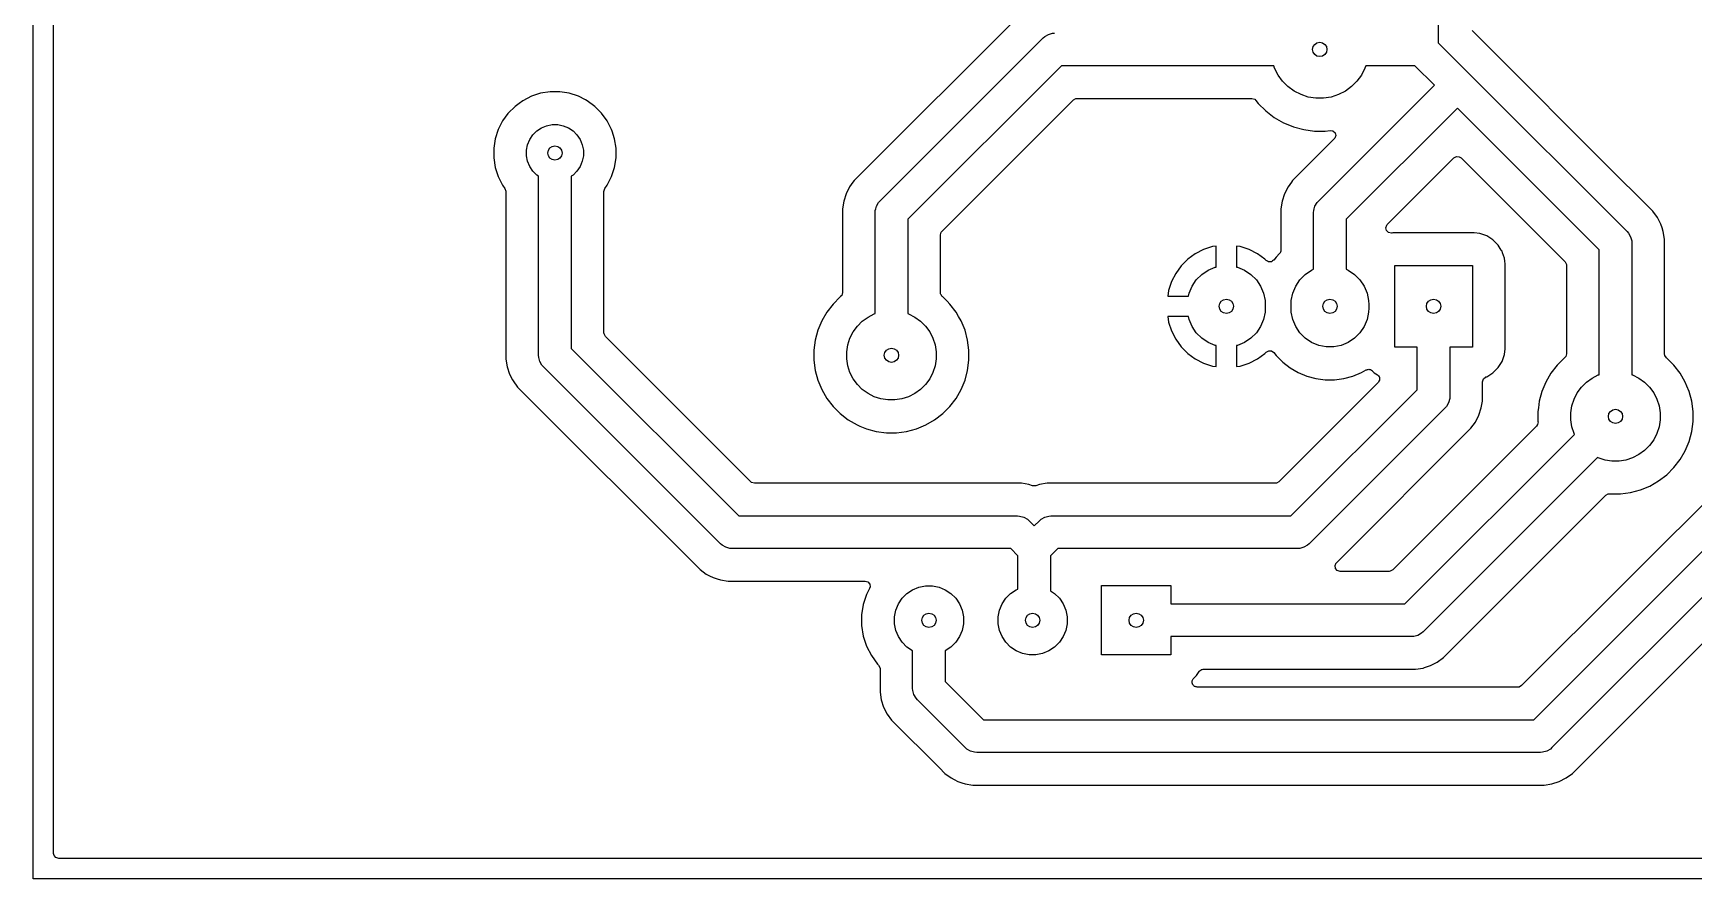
# Model space of a CAD drawing. Extents: x 117.2 to 183.2, y -121.2 to -64.2.
# Drawn here: x 117.25 to 157.96, y -121.25 to -100.51 of the extents above; entities that cross this region are included whole.
import ezdxf

# ---------------------------------------------------------------- set-up
doc = ezdxf.new("R2010")
doc.units = 0
doc.layers.add('BLACK', color=7, linetype='CONTINUOUS')

msp = doc.modelspace()

# ---------------------------------------------------------------- linework, layer by layer
at = {"layer": 'BLACK', "linetype": 'CONTINUOUS'}
for p, q in [((117.25, -121.25), (117.25, -64.25)), ((117.7505, -120.6255), (117.7505, -75.905513)), ((151.69, -98.325686), (151.69, -100.744314)), ((141.507923, -99.994312), (137.374308, -104.127927)), ((142.046495, -100.592659), (142.136926, -100.540448)), ((142.136926, -100.540448), (142.23779, -100.513422)), ((142.23779, -100.513422), (142.29, -100.51)), ((152.943947, -100.866184), (152.526819, -100.449055)), ((138.007157, -104.627157), (142.007157, -100.627157)), ((142.007157, -100.627157), (142.046495, -100.592659)), ((151.69, -100.744314), (152.447843, -101.502157)), ((152.943978, -100.866213), (152.943947, -100.866184)), ((155.879131, -103.801368), (152.943978, -100.866213)), ((142.455686, -101.31), (138.69, -105.075686)), ((147.662103, -101.31), (142.455686, -101.31)), ((147.681345, -101.36922), (147.662103, -101.31)), ((149.917897, -101.31), (149.898655, -101.36922)), ((151.124314, -101.31), (149.917897, -101.31)), ((151.599314, -101.785), (151.124314, -101.31)), ((147.766832, -101.536998), (147.681345, -101.36922)), ((147.877513, -101.689338), (147.766832, -101.536998)), ((148.010662, -101.822487), (147.877513, -101.689338)), ((149.702487, -101.689338), (149.569338, -101.822487)), ((149.813168, -101.536998), (149.702487, -101.689338)), ((149.898655, -101.36922), (149.813168, -101.536998)), ((152.447843, -101.502157), (156.322843, -105.377158)), ((129.253566, -102.166657), (129.163835, -102.231851)), ((129.464003, -102.059433), (129.253566, -102.166657)), ((129.688631, -101.986446), (129.464003, -102.059433)), ((129.921903, -101.9495), (129.688631, -101.986446)), ((129.921908, -101.9495), (129.921903, -101.9495)), ((130.158092, -101.9495), (129.921908, -101.9495)), ((130.158097, -101.9495), (130.158092, -101.9495)), ((130.391368, -101.986446), (130.158097, -101.9495)), ((130.615996, -102.059433), (130.391368, -101.986446)), ((130.787499, -102.146819), (130.615996, -102.059433)), ((130.826433, -102.166657), (130.787499, -102.146819)), ((131.01751, -102.305483), (130.826433, -102.166657)), ((139.526819, -105.370945), (142.750945, -102.146819)), ((142.750945, -102.146819), (142.812268, -102.113334)), ((142.812268, -102.113334), (142.838626, -102.1105)), ((142.838626, -102.1105), (147.128452, -102.1105)), ((147.128452, -102.1105), (147.195491, -102.130185)), ((147.195491, -102.130185), (147.226827, -102.159013)), ((147.226827, -102.159013), (147.282718, -102.231851)), ((148.163002, -101.933168), (148.010662, -101.822487)), ((148.33078, -102.018655), (148.163002, -101.933168)), ((148.509866, -102.076844), (148.33078, -102.018655)), ((148.695849, -102.106301), (148.509866, -102.076844)), ((148.884151, -102.106301), (148.695849, -102.106301)), ((148.757157, -104.627157), (151.599314, -101.785)), ((149.070134, -102.076844), (148.884151, -102.106301)), ((149.24922, -102.018655), (149.070134, -102.076844)), ((149.416998, -101.933168), (149.24922, -102.018655)), ((149.569338, -101.822487), (149.416998, -101.933168)), ((128.886268, -102.485174), (128.756657, -102.663566)), ((128.895483, -102.47249), (128.886268, -102.485174)), ((128.895485, -102.472488), (128.895483, -102.47249)), ((129.062487, -102.305485), (128.895485, -102.472487)), ((128.895485, -102.472487), (128.895485, -102.472488)), ((129.062488, -102.305485), (129.062487, -102.305485)), ((129.06249, -102.305483), (129.062488, -102.305485)), ((129.163835, -102.231851), (129.06249, -102.305483)), ((131.184517, -102.47249), (131.01751, -102.305483)), ((131.323343, -102.663567), (131.184517, -102.47249)), ((147.282718, -102.231851), (147.282726, -102.23186)), ((147.282726, -102.23186), (147.46814, -102.417274)), ((147.46814, -102.417274), (147.468148, -102.417281)), ((147.468148, -102.417281), (147.676196, -102.576924)), ((147.676196, -102.576924), (147.903299, -102.708041)), ((152.164999, -102.350685), (149.44, -105.075685)), ((155.64, -105.825685), (152.164999, -102.350685)), ((128.649433, -102.874003), (128.576446, -103.098631)), ((128.756657, -102.663566), (128.649433, -102.874003)), ((129.498893, -103.005925), (129.595925, -102.908893)), ((129.595925, -102.908893), (129.710022, -102.832655)), ((129.710022, -102.832655), (129.836801, -102.780142)), ((129.836801, -102.780142), (129.971388, -102.753371)), ((129.971388, -102.753371), (130.108612, -102.753371)), ((130.108612, -102.753371), (130.243199, -102.780142)), ((130.243199, -102.780142), (130.369978, -102.832655)), ((130.369978, -102.832655), (130.484075, -102.908893)), ((130.484075, -102.908893), (130.581107, -103.005925)), ((131.346006, -102.708046), (131.323343, -102.663567)), ((131.430566, -102.874003), (131.346006, -102.708046)), ((131.430566, -102.874005), (131.430566, -102.874003)), ((131.430568, -102.874008), (131.430566, -102.874005)), ((131.442425, -102.9105), (131.430568, -102.874008)), ((131.503553, -103.098631), (131.442425, -102.9105)), ((147.903299, -102.708041), (147.903309, -102.708046)), ((147.903309, -102.708046), (148.1295, -102.801737)), ((148.1295, -102.801737), (148.145581, -102.808398)), ((148.145581, -102.808398), (148.398884, -102.87627)), ((148.398884, -102.87627), (148.65888, -102.9105)), ((148.65888, -102.9105), (148.658887, -102.9105)), ((148.658887, -102.9105), (148.921113, -102.9105)), ((148.921113, -102.9105), (148.92112, -102.9105)), ((148.92112, -102.9105), (149.043339, -102.894409)), ((149.043339, -102.894409), (149.112374, -102.905174)), ((149.112374, -102.905174), (149.16463, -102.951554)), ((149.16463, -102.951554), (149.183516, -103.018823)), ((128.576446, -103.098631), (128.5395, -103.331902)), ((128.5395, -103.331902), (128.5395, -103.568097)), ((129.343371, -103.381388), (129.370142, -103.246801)), ((129.343371, -103.518612), (129.343371, -103.381388)), ((129.370142, -103.246801), (129.422655, -103.120022)), ((129.422655, -103.120022), (129.498893, -103.005925)), ((130.581107, -103.005925), (130.657345, -103.120022)), ((130.657345, -103.120022), (130.709858, -103.246801)), ((130.709858, -103.246801), (130.736629, -103.381388)), ((130.736629, -103.381388), (130.736629, -103.518612)), ((131.5405, -103.331902), (131.503553, -103.098631)), ((131.5405, -103.568097), (131.5405, -103.331902)), ((149.147206, -103.105029), (148.124308, -104.127927)), ((149.163036, -103.085624), (149.147206, -103.105029)), ((149.183516, -103.018823), (149.163036, -103.085624)), ((128.5395, -103.568097), (128.576446, -103.801368)), ((128.576446, -103.801368), (128.649433, -104.025996)), ((129.370142, -103.653199), (129.343371, -103.518612)), ((129.422655, -103.779978), (129.370142, -103.653199)), ((129.498893, -103.894075), (129.422655, -103.779978)), ((130.657345, -103.779978), (130.581107, -103.894075)), ((130.709858, -103.653199), (130.657345, -103.779978)), ((130.736629, -103.518612), (130.709858, -103.653199)), ((131.430568, -104.025992), (131.503553, -103.801368)), ((131.503553, -103.801368), (131.5405, -103.568097)), ((150.44512, -105.202643), (152.077319, -103.570443)), ((152.077319, -103.570443), (152.138642, -103.536959)), ((152.138642, -103.536959), (152.208334, -103.541943)), ((152.208334, -103.541943), (152.252681, -103.570444)), ((152.252681, -103.570444), (154.803181, -106.120944)), ((156.822073, -104.74431), (155.879131, -103.801368)), ((128.649433, -104.025996), (128.756657, -104.236433)), ((129.595925, -103.991107), (129.498893, -103.894075)), ((129.64, -104.020557), (129.595925, -103.991107)), ((129.64, -108.41), (129.64, -104.020557)), ((130.484075, -103.991107), (130.44, -104.020557)), ((130.44, -104.020557), (130.44, -108.244314)), ((130.581107, -103.894075), (130.484075, -103.991107)), ((131.323343, -104.236433), (131.430568, -104.025992)), ((137.344554, -104.168882), (137.303897, -104.224841)), ((137.344555, -104.16888), (137.344554, -104.168882)), ((137.374302, -104.127934), (137.344555, -104.16888)), ((137.374308, -104.127927), (137.374302, -104.127934)), ((148.094554, -104.168882), (148.053897, -104.224841)), ((148.094555, -104.16888), (148.094554, -104.168882)), ((148.124302, -104.127934), (148.094555, -104.16888)), ((148.124308, -104.127927), (148.124302, -104.127934)), ((166.263181, -103.989055), (153.739055, -116.513181)), ((128.756657, -104.236433), (128.815818, -104.317861)), ((128.815818, -104.317861), (128.839298, -104.383666)), ((128.839298, -104.383666), (128.8395, -104.390746)), ((128.8395, -104.390746), (128.8395, -108.504486)), ((131.2405, -104.390746), (131.260185, -104.323707)), ((131.2405, -107.861374), (131.2405, -104.390746)), ((131.260185, -104.323707), (131.264173, -104.317871)), ((131.264173, -104.317871), (131.323343, -104.236433)), ((137.177454, -104.449163), (137.119059, -104.628881)), ((137.26324, -104.2808), (137.177454, -104.449163)), ((137.303897, -104.224841), (137.26324, -104.2808)), ((147.927454, -104.449163), (147.869059, -104.628881)), ((148.01324, -104.2808), (147.927454, -104.449163)), ((148.053897, -104.224841), (148.01324, -104.2808)), ((154.034314, -117.35), (167.1, -104.284314)), ((137.119059, -104.628881), (137.0895, -104.815513)), ((137.0895, -104.815513), (137.0895, -106.874497)), ((137.89, -104.91), (137.893422, -104.85779)), ((137.89, -107.386925), (137.89, -104.91)), ((137.893422, -104.85779), (137.90475, -104.815513)), ((137.90475, -104.815513), (137.920448, -104.756926)), ((137.920448, -104.756926), (137.972659, -104.666495)), ((137.972659, -104.666495), (138.007157, -104.627157)), ((147.869059, -104.628881), (147.8395, -104.815513)), ((147.8395, -104.815513), (147.8395, -105.832521)), ((148.64, -104.91), (148.643422, -104.85779)), ((148.64, -106.302171), (148.64, -104.91)), ((148.643422, -104.85779), (148.65475, -104.815513)), ((148.65475, -104.815513), (148.670448, -104.756926)), ((148.670448, -104.756926), (148.722659, -104.666495)), ((148.722659, -104.666495), (148.757157, -104.627157)), ((167.782842, -104.732843), (154.482843, -118.032843)), ((156.95569, -104.877927), (156.822073, -104.74431)), ((157.066759, -105.0308), (156.95569, -104.877927)), ((138.69, -105.075686), (138.69, -107.386925)), ((139.4905, -105.458626), (139.510185, -105.391587)), ((139.510185, -105.391587), (139.526819, -105.370945)), ((149.44, -105.075685), (149.44, -106.302171)), ((150.408864, -105.286523), (150.430592, -105.220118)), ((150.426487, -105.354134), (150.408864, -105.286523)), ((150.477866, -105.401484), (150.426487, -105.354134)), ((150.430592, -105.220118), (150.44512, -105.202643)), ((150.546688, -105.41354), (150.477866, -105.401484)), ((150.560129, -105.412025), (150.546688, -105.41354)), ((150.582546, -105.4095), (150.560129, -105.412025)), ((152.577454, -105.4095), (150.582546, -105.4095)), ((152.57746, -105.4095), (152.577454, -105.4095)), ((152.711749, -105.42463), (152.57746, -105.4095)), ((152.711754, -105.424631), (152.711749, -105.42463)), ((152.882023, -105.484211), (152.711754, -105.424631)), ((156.322843, -105.377158), (156.357341, -105.416495)), ((156.357341, -105.416495), (156.409552, -105.506927)), ((157.152545, -105.199163), (157.066759, -105.0308)), ((157.152545, -105.199165), (157.152545, -105.199163)), ((157.152547, -105.199168), (157.152545, -105.199165)), ((157.180931, -105.286523), (157.152547, -105.199168)), ((157.21094, -105.378881), (157.180931, -105.286523)), ((157.2405, -105.565513), (157.21094, -105.378881)), ((139.4905, -106.874497), (139.4905, -105.458626)), ((145.942431, -105.816417), (145.738723, -105.920211)), ((146.159875, -105.745765), (145.942431, -105.816417)), ((146.249999, -105.73149), (146.159875, -105.745765)), ((146.25, -105.73149), (146.249999, -105.73149)), ((146.25, -106.245743), (146.25, -105.73149)), ((146.840124, -105.745765), (146.75, -105.73149)), ((146.75, -105.73149), (146.75, -106.245743)), ((147.057568, -105.816417), (146.840124, -105.745765)), ((147.261276, -105.920211), (147.057568, -105.816417)), ((147.8395, -105.832521), (147.831809, -105.858711)), ((153.034762, -105.580184), (152.882023, -105.484211)), ((153.162315, -105.707737), (153.034762, -105.580184)), ((153.240722, -105.832521), (153.162315, -105.707737)), ((153.258289, -105.860478), (153.240722, -105.832521)), ((155.64, -108.886925), (155.64, -105.825685)), ((156.409552, -105.506927), (156.436578, -105.60779)), ((156.436578, -105.60779), (156.44, -105.66)), ((156.44, -105.66), (156.44, -108.886925)), ((157.2405, -108.374497), (157.2405, -105.565513)), ((145.392097, -106.216257), (145.257711, -106.401223)), ((145.553757, -106.054597), (145.392097, -106.216257)), ((145.738723, -105.920211), (145.553757, -106.054597)), ((146.050995, -106.32247), (146.223504, -106.251014)), ((146.223504, -106.251014), (146.25, -106.245743)), ((146.75, -106.245743), (146.776496, -106.251014)), ((146.776496, -106.251014), (146.949005, -106.32247)), ((147.446242, -106.054597), (147.261276, -105.920211)), ((147.478819, -106.087174), (147.446242, -106.054597)), ((147.506834, -106.102688), (147.478819, -106.087174)), ((147.529834, -106.117948), (147.506834, -106.102688)), ((147.534511, -106.118016), (147.529834, -106.117948)), ((147.538702, -106.120337), (147.534511, -106.118016)), ((147.569172, -106.118521), (147.538702, -106.120337)), ((147.599696, -106.118967), (147.569172, -106.118521)), ((147.603719, -106.116463), (147.599696, -106.118967)), ((147.608448, -106.116182), (147.603719, -106.116463)), ((147.633096, -106.098183), (147.608448, -106.116182)), ((147.659019, -106.082054), (147.633096, -106.098183)), ((147.662079, -106.078624), (147.659019, -106.082054)), ((147.719197, -106.004187), (147.662079, -106.078624)), ((147.805672, -105.917711), (147.719197, -106.004187)), ((147.808019, -105.915082), (147.805672, -105.917711)), ((147.819815, -105.89956), (147.808019, -105.915082)), ((147.821297, -105.894511), (147.819815, -105.89956)), ((147.827531, -105.885672), (147.821297, -105.894511)), ((147.831809, -105.858711), (147.827531, -105.885672)), ((150.6275, -108.21), (150.6275, -106.21)), ((150.6275, -106.21), (152.5325, -106.21)), ((152.5325, -106.21), (152.5325, -108.21)), ((153.271964, -105.89956), (153.258289, -105.860478)), ((153.317868, -106.030745), (153.271964, -105.89956)), ((153.317869, -106.03075), (153.317868, -106.030745)), ((153.325974, -106.102688), (153.317869, -106.03075)), ((153.333, -106.165046), (153.325974, -106.102688)), ((153.333, -108.254954), (153.333, -106.165046)), ((154.803181, -106.120944), (154.836666, -106.182267)), ((154.836666, -106.182267), (154.8395, -106.208625)), ((154.8395, -106.208625), (154.8395, -108.374497)), ((145.153917, -106.604929), (145.083265, -106.822371)), ((145.257711, -106.401223), (145.153917, -106.604929)), ((145.65997, -106.713495), (145.763708, -106.55824)), ((145.763708, -106.55824), (145.89574, -106.426208)), ((145.89574, -106.426208), (146.050995, -106.32247)), ((146.949005, -106.32247), (147.10426, -106.426208)), ((147.10426, -106.426208), (147.236292, -106.55824)), ((147.236292, -106.55824), (147.34003, -106.713495)), ((148.19997, -106.713495), (148.303708, -106.55824)), ((148.303708, -106.55824), (148.43574, -106.426208)), ((148.43574, -106.426208), (148.590995, -106.32247)), ((148.590995, -106.32247), (148.64, -106.302171)), ((149.44, -106.302171), (149.489005, -106.32247)), ((149.489005, -106.32247), (149.64426, -106.426208)), ((149.64426, -106.426208), (149.776292, -106.55824)), ((149.776292, -106.55824), (149.88003, -106.713495)), ((137.034215, -106.97807), (136.858066, -107.154218)), ((137.034224, -106.978061), (137.034215, -106.97807)), ((137.040991, -106.972869), (137.034224, -106.978061)), ((137.069815, -106.941536), (137.040991, -106.972869)), ((137.0895, -106.874497), (137.069815, -106.941536)), ((139.494095, -106.895131), (139.4905, -106.874497)), ((139.493669, -106.902354), (139.494095, -106.895131)), ((139.496111, -106.906698), (139.493669, -106.902354)), ((139.497809, -106.916439), (139.496111, -106.906698)), ((139.514245, -106.938951), (139.497809, -106.916439)), ((139.527911, -106.963257), (139.514245, -106.938951)), ((139.533178, -106.968395), (139.527911, -106.963257)), ((139.545776, -106.978062), (139.533178, -106.968395)), ((139.652978, -107.085264), (139.545776, -106.978062)), ((145.083265, -106.822371), (145.061468, -106.96)), ((145.061468, -106.96), (145.573796, -106.96)), ((145.573796, -106.96), (145.588514, -106.886004)), ((145.588514, -106.886004), (145.65997, -106.713495)), ((147.34003, -106.713495), (147.411486, -106.886004)), ((147.411486, -106.886004), (147.447913, -107.069139)), ((148.092087, -107.069139), (148.128514, -106.886004)), ((148.128514, -106.886004), (148.19997, -106.713495)), ((149.88003, -106.713495), (149.951486, -106.886004)), ((149.951486, -106.886004), (149.987913, -107.069139)), ((136.7064, -107.351873), (136.581837, -107.567623)), ((136.85806, -107.154225), (136.7064, -107.351873)), ((136.858066, -107.154218), (136.85806, -107.154225)), ((137.575607, -107.573553), (137.715252, -107.472096)), ((137.715252, -107.472096), (137.869048, -107.393733)), ((137.869048, -107.393733), (137.89, -107.386925)), ((138.69, -107.386925), (138.710952, -107.393733)), ((138.710952, -107.393733), (138.864748, -107.472096)), ((138.864748, -107.472096), (139.004393, -107.573553)), ((139.653019, -107.085304), (139.652978, -107.085264)), ((139.721933, -107.154218), (139.653019, -107.085304)), ((139.721939, -107.154225), (139.721933, -107.154218)), ((139.873601, -107.351875), (139.721939, -107.154225)), ((139.873602, -107.351877), (139.873601, -107.351875)), ((139.936026, -107.46), (139.873602, -107.351877)), ((139.998164, -107.567627), (139.936026, -107.46)), ((145.061468, -107.46), (145.083265, -107.597628)), ((145.573796, -107.46), (145.061468, -107.46)), ((145.588514, -107.533996), (145.573796, -107.46)), ((147.447913, -107.350861), (147.411486, -107.533996)), ((147.447913, -107.069139), (147.4525, -107.1625)), ((147.4525, -107.2575), (147.447913, -107.350861)), ((147.4525, -107.1625), (147.4525, -107.2575)), ((148.0875, -107.1625), (148.092087, -107.069139)), ((148.0875, -107.2575), (148.0875, -107.1625)), ((148.092087, -107.350861), (148.0875, -107.2575)), ((148.128514, -107.533996), (148.092087, -107.350861)), ((149.987913, -107.350861), (149.951486, -107.533996)), ((149.987913, -107.069139), (149.9925, -107.1625)), ((149.9925, -107.2575), (149.987913, -107.350861)), ((149.9925, -107.1625), (149.9925, -107.2575)), ((131.243334, -107.887732), (131.2405, -107.861374)), ((136.486498, -107.797792), (136.422017, -108.038438)), ((136.58183, -107.567638), (136.486498, -107.797792)), ((136.581837, -107.567623), (136.58183, -107.567638)), ((137.273733, -107.989048), (137.352096, -107.835252)), ((137.352096, -107.835252), (137.453553, -107.695607)), ((137.453553, -107.695607), (137.575607, -107.573553)), ((139.004393, -107.573553), (139.126447, -107.695607)), ((139.126447, -107.695607), (139.227904, -107.835252)), ((139.227904, -107.835252), (139.306267, -107.989048)), ((139.998166, -107.567632), (139.998164, -107.567627)), ((139.998169, -107.567638), (139.998166, -107.567632)), ((140.020202, -107.620832), (139.998169, -107.567638)), ((140.093502, -107.797793), (140.020202, -107.620832)), ((140.157982, -108.038435), (140.093502, -107.797793)), ((145.083265, -107.597628), (145.153917, -107.81507)), ((145.153917, -107.81507), (145.257711, -108.018776)), ((145.65997, -107.706505), (145.588514, -107.533996)), ((145.763708, -107.86176), (145.65997, -107.706505)), ((145.89574, -107.993792), (145.763708, -107.86176)), ((147.236292, -107.86176), (147.10426, -107.993792)), ((147.34003, -107.706505), (147.236292, -107.86176)), ((147.411486, -107.533996), (147.34003, -107.706505)), ((148.19997, -107.706505), (148.128514, -107.533996)), ((148.303708, -107.86176), (148.19997, -107.706505)), ((148.43574, -107.993792), (148.303708, -107.86176)), ((149.776292, -107.86176), (149.64426, -107.993792)), ((149.88003, -107.706505), (149.776292, -107.86176)), ((149.951486, -107.533996), (149.88003, -107.706505)), ((130.44, -108.244314), (134.545686, -112.35)), ((131.276819, -107.949055), (131.243334, -107.887732)), ((134.840944, -111.513181), (131.276819, -107.949055)), ((136.389501, -108.285424), (136.3895, -108.285441)), ((136.3895, -108.285441), (136.3895, -108.534558)), ((136.422017, -108.038438), (136.389501, -108.285424)), ((137.193391, -108.323695), (137.220393, -108.15321)), ((137.220393, -108.15321), (137.273733, -107.989048)), ((139.306267, -107.989048), (139.359607, -108.15321)), ((139.359607, -108.15321), (139.386609, -108.323695)), ((140.1905, -108.285435), (140.157982, -108.038435)), ((140.1905, -108.534565), (140.1905, -108.285435)), ((145.257711, -108.018776), (145.392097, -108.203742)), ((145.392097, -108.203742), (145.553757, -108.365402)), ((146.050995, -108.09753), (145.89574, -107.993792)), ((146.223504, -108.168986), (146.050995, -108.09753)), ((146.25, -108.174256), (146.223504, -108.168986)), ((146.25, -108.688509), (146.25, -108.174256)), ((146.776496, -108.168986), (146.75, -108.174256)), ((146.75, -108.174256), (146.75, -108.688508)), ((146.949005, -108.09753), (146.776496, -108.168986)), ((147.10426, -107.993792), (146.949005, -108.09753)), ((148.590995, -108.09753), (148.43574, -107.993792)), ((148.763504, -108.168986), (148.590995, -108.09753)), ((148.946639, -108.205413), (148.763504, -108.168986)), ((149.133361, -108.205413), (148.946639, -108.205413)), ((149.316496, -108.168986), (149.133361, -108.205413)), ((149.489005, -108.09753), (149.316496, -108.168986)), ((149.64426, -107.993792), (149.489005, -108.09753)), ((151.18, -108.21), (150.6275, -108.21)), ((151.18, -109.254314), (151.18, -108.21)), ((152.5325, -108.21), (151.98, -108.21)), ((151.98, -108.21), (151.98, -109.42)), ((153.317868, -108.389255), (153.333, -108.254954)), ((128.8395, -108.504486), (128.869059, -108.691118)), ((128.869059, -108.691118), (128.927454, -108.870836)), ((129.643422, -108.46221), (129.64, -108.41)), ((129.670448, -108.563074), (129.643422, -108.46221)), ((129.722659, -108.653505), (129.670448, -108.563074)), ((129.757157, -108.692843), (129.722659, -108.653505)), ((134.097157, -113.032843), (129.757157, -108.692843)), ((136.3895, -108.534558), (136.389501, -108.534575)), ((136.389501, -108.534575), (136.422017, -108.781561)), ((137.193391, -108.496305), (137.193391, -108.323695)), ((137.220393, -108.66679), (137.193391, -108.496305)), ((137.273733, -108.830952), (137.220393, -108.66679)), ((139.359607, -108.66679), (139.306267, -108.830952)), ((139.386609, -108.496305), (139.359607, -108.66679)), ((139.386609, -108.323695), (139.386609, -108.496305)), ((140.157982, -108.781565), (140.1905, -108.534565)), ((145.553757, -108.365402), (145.738723, -108.499788)), ((145.738723, -108.499788), (145.942429, -108.603582)), ((145.942429, -108.603582), (146.159871, -108.674234)), ((146.159871, -108.674234), (146.25, -108.688509)), ((146.75, -108.688508), (146.840128, -108.674234)), ((146.840128, -108.674234), (147.05757, -108.603582)), ((147.05757, -108.603582), (147.261276, -108.499788)), ((147.261276, -108.499788), (147.446242, -108.365402)), ((147.446242, -108.365402), (147.478818, -108.332826)), ((147.478818, -108.332826), (147.54014, -108.29934)), ((147.54014, -108.29934), (147.609832, -108.304324)), ((147.609832, -108.304324), (147.664876, -108.34502)), ((147.664876, -108.34502), (147.719195, -108.415811)), ((147.719195, -108.415811), (147.719201, -108.415818)), ((147.719201, -108.415818), (147.881681, -108.578298)), ((147.881681, -108.578298), (147.881687, -108.578303)), ((147.881687, -108.578303), (148.063996, -108.718193)), ((153.162316, -108.712262), (153.258289, -108.559522)), ((153.258289, -108.559522), (153.317868, -108.389255)), ((154.60806, -108.654225), (154.4564, -108.851873)), ((154.608066, -108.654218), (154.60806, -108.654225)), ((154.784215, -108.47807), (154.608066, -108.654218)), ((154.784224, -108.478061), (154.784215, -108.47807)), ((154.790991, -108.472869), (154.784224, -108.478061)), ((154.819815, -108.441536), (154.790991, -108.472869)), ((154.8395, -108.374497), (154.819815, -108.441536)), ((157.247809, -108.416439), (157.2405, -108.374497)), ((157.289009, -108.472869), (157.247809, -108.416439)), ((157.295775, -108.478061), (157.289009, -108.472869)), ((157.295785, -108.47807), (157.295775, -108.478061)), ((157.471933, -108.654218), (157.295785, -108.47807)), ((157.471939, -108.654225), (157.471933, -108.654218)), ((157.623599, -108.851873), (157.471939, -108.654225)), ((128.927454, -108.870836), (128.998617, -109.0105)), ((128.998617, -109.0105), (129.01324, -109.039199)), ((129.01324, -109.039199), (129.12431, -109.192074)), ((136.422017, -108.781561), (136.486498, -109.022207)), ((136.486498, -109.022207), (136.58183, -109.252361)), ((137.352096, -108.984748), (137.273733, -108.830952)), ((137.453553, -109.124393), (137.352096, -108.984748)), ((139.227904, -108.984748), (139.126447, -109.124393)), ((139.306267, -108.830952), (139.227904, -108.984748)), ((139.998164, -109.252373), (140.093502, -109.022207)), ((140.093502, -109.022207), (140.157982, -108.781565)), ((150.222359, -109.079875), (147.789055, -111.513181)), ((148.063996, -108.718193), (148.263004, -108.833091)), ((148.263004, -108.833091), (148.475308, -108.92103)), ((148.475308, -108.92103), (148.697273, -108.980505)), ((148.697273, -108.980505), (148.925102, -109.0105)), ((148.925102, -109.0105), (148.925109, -109.0105)), ((148.925109, -109.0105), (149.154891, -109.0105)), ((149.154891, -109.0105), (149.154898, -109.0105)), ((149.154898, -109.0105), (149.382727, -108.980505)), ((149.382727, -108.980505), (149.604692, -108.92103)), ((149.604692, -108.92103), (149.816996, -108.833091)), ((149.816996, -108.833091), (149.925748, -108.770302)), ((149.925748, -108.770302), (149.945617, -108.765481)), ((149.945617, -108.765481), (149.963747, -108.756034)), ((149.963747, -108.756034), (149.978879, -108.757411)), ((149.978879, -108.757411), (149.993648, -108.753829)), ((149.993648, -108.753829), (150.012969, -108.760516)), ((150.012969, -108.760516), (150.033329, -108.76237)), ((150.033329, -108.76237), (150.050059, -108.773353)), ((150.050059, -108.773353), (150.059675, -108.776681)), ((150.059675, -108.776681), (150.063972, -108.779883)), ((150.063972, -108.779883), (150.070012, -108.78459)), ((150.070012, -108.78459), (150.125238, -108.839816)), ((150.125238, -108.839816), (150.205957, -108.890535)), ((150.205957, -108.890535), (150.210901, -108.894388)), ((150.210901, -108.894388), (150.22778, -108.917873)), ((150.229214, -109.072436), (150.222359, -109.079875)), ((150.22778, -108.917873), (150.246941, -108.939535)), ((150.240957, -109.04601), (150.229214, -109.072436)), ((150.25531, -109.020898), (150.240957, -109.04601)), ((150.246941, -108.939535), (150.247921, -108.945895)), ((150.247921, -108.945895), (150.251679, -108.951123)), ((150.251679, -108.951123), (150.253182, -108.980009)), ((150.253182, -108.980009), (150.257589, -109.008588)), ((150.257589, -109.008588), (150.254975, -109.014468)), ((150.254975, -109.014468), (150.25531, -109.020898)), ((152.7805, -109.059296), (152.800185, -108.992257)), ((152.7805, -109.514487), (152.7805, -109.059296)), ((152.800185, -108.992257), (152.852989, -108.946502)), ((152.852989, -108.946502), (152.863538, -108.942256)), ((152.863538, -108.942256), (152.882022, -108.935789)), ((152.882022, -108.935789), (153.034762, -108.839816)), ((153.034762, -108.839816), (153.162316, -108.712262)), ((154.33183, -109.067638), (154.236498, -109.297792)), ((154.331837, -109.067623), (154.33183, -109.067638)), ((154.4564, -108.851873), (154.331837, -109.067623)), ((155.203553, -109.195607), (155.325607, -109.073553)), ((155.325607, -109.073553), (155.465252, -108.972096)), ((155.465252, -108.972096), (155.619048, -108.893733)), ((155.619048, -108.893733), (155.64, -108.886925)), ((156.44, -108.886925), (156.460952, -108.893733)), ((156.460952, -108.893733), (156.614748, -108.972096)), ((156.614748, -108.972096), (156.754393, -109.073553)), ((156.754393, -109.073553), (156.876447, -109.195607)), ((157.748162, -109.067623), (157.623599, -108.851873)), ((157.748169, -109.067638), (157.748162, -109.067623)), ((157.789253, -109.166825), (157.748169, -109.067638)), ((129.12431, -109.192074), (133.597927, -113.66569)), ((136.58183, -109.252361), (136.581837, -109.252376)), ((136.581837, -109.252376), (136.7064, -109.468126)), ((136.7064, -109.468126), (136.85806, -109.665774)), ((137.575607, -109.246447), (137.453553, -109.124393)), ((137.715252, -109.347904), (137.575607, -109.246447)), ((137.869048, -109.426267), (137.715252, -109.347904)), ((138.03321, -109.479607), (137.869048, -109.426267)), ((138.203695, -109.506609), (138.03321, -109.479607)), ((138.376305, -109.506609), (138.203695, -109.506609)), ((138.54679, -109.479607), (138.376305, -109.506609)), ((138.710952, -109.426267), (138.54679, -109.479607)), ((138.864748, -109.347904), (138.710952, -109.426267)), ((139.004393, -109.246447), (138.864748, -109.347904)), ((139.126447, -109.124393), (139.004393, -109.246447)), ((139.721938, -109.665776), (139.873599, -109.468127)), ((139.873599, -109.468127), (139.998164, -109.252373)), ((148.084314, -112.35), (151.18, -109.254314)), ((151.976578, -109.47221), (151.949552, -109.573074)), ((151.98, -109.42), (151.976578, -109.47221)), ((154.236498, -109.297792), (154.172017, -109.538438)), ((154.970393, -109.65321), (155.023733, -109.489048)), ((155.023733, -109.489048), (155.102096, -109.335252)), ((155.102096, -109.335252), (155.203553, -109.195607)), ((156.876447, -109.195607), (156.977904, -109.335252)), ((156.977904, -109.335252), (157.056267, -109.489048)), ((157.056267, -109.489048), (157.109607, -109.65321)), ((157.843502, -109.297793), (157.789253, -109.166825)), ((157.907982, -109.538435), (157.843502, -109.297793)), ((136.85806, -109.665774), (136.858066, -109.665781)), ((136.858066, -109.665781), (137.034218, -109.841933)), ((137.034218, -109.841933), (137.034225, -109.841939)), ((137.034225, -109.841939), (137.231873, -109.993599)), ((139.348127, -109.993599), (139.545776, -109.841938)), ((139.545776, -109.841938), (139.721938, -109.665776)), ((151.862843, -109.702843), (148.532843, -113.032843)), ((151.897341, -109.663505), (151.862843, -109.702843)), ((151.949552, -109.573074), (151.897341, -109.663505)), ((152.60676, -110.049199), (152.692547, -109.880832)), ((152.692547, -109.880832), (152.75094, -109.701118)), ((152.75094, -109.701118), (152.776706, -109.538438)), ((152.776706, -109.538438), (152.7805, -109.514487)), ((154.150601, -109.701114), (154.1395, -109.785435)), ((154.1395, -109.785435), (154.1395, -110.034565)), ((154.172017, -109.538438), (154.150601, -109.701114)), ((154.943391, -109.823695), (154.970393, -109.65321)), ((154.943391, -109.996305), (154.943391, -109.823695)), ((154.982074, -118.66569), (163.862323, -109.785441)), ((157.109607, -109.65321), (157.136609, -109.823695)), ((157.136609, -109.823695), (157.136609, -109.996305)), ((157.9405, -109.785435), (157.907982, -109.538435)), ((157.9405, -110.034565), (157.9405, -109.785435)), ((137.231873, -109.993599), (137.447623, -110.118162)), ((137.447623, -110.118162), (137.447638, -110.118169)), ((137.447638, -110.118169), (137.516956, -110.146881)), ((137.516956, -110.146881), (137.677793, -110.213502)), ((137.677793, -110.213502), (137.918435, -110.277982)), ((137.918435, -110.277982), (138.165435, -110.3105)), ((138.165435, -110.3105), (138.165442, -110.3105)), ((138.165442, -110.3105), (138.414558, -110.3105)), ((138.414558, -110.3105), (138.414565, -110.3105)), ((138.414565, -110.3105), (138.661565, -110.277982)), ((138.661565, -110.277982), (138.902207, -110.213502)), ((138.902207, -110.213502), (139.132373, -110.118164)), ((139.132373, -110.118164), (139.348127, -109.993599)), ((149.199945, -113.497819), (152.49569, -110.202074)), ((154.105354, -110.146881), (150.579055, -113.673181)), ((152.49569, -110.202074), (152.60676, -110.049199)), ((154.129845, -110.112053), (154.105354, -110.146881)), ((154.140613, -110.043018), (154.129845, -110.112053)), ((154.1395, -110.034565), (154.140613, -110.043018)), ((154.970393, -110.16679), (154.943391, -109.996305)), ((155.023733, -110.330952), (154.970393, -110.16679)), ((157.109607, -110.16679), (157.056267, -110.330952)), ((157.136609, -109.996305), (157.109607, -110.16679)), ((157.843502, -110.522207), (157.907982, -110.281565)), ((157.907982, -110.281565), (157.9405, -110.034565)), ((150.874314, -114.51), (155.033733, -110.35058)), ((155.033733, -110.35058), (155.023733, -110.330952)), ((156.876447, -110.624393), (156.754393, -110.746447)), ((156.977904, -110.484748), (156.876447, -110.624393)), ((157.056267, -110.330952), (156.977904, -110.484748)), ((157.748164, -110.752373), (157.843502, -110.522207)), ((155.599419, -110.916266), (151.322843, -115.192843)), ((155.619048, -110.926267), (155.599419, -110.916266)), ((155.78321, -110.979607), (155.619048, -110.926267)), ((155.953695, -111.006609), (155.78321, -110.979607)), ((156.126305, -111.006609), (155.953695, -111.006609)), ((156.29679, -110.979607), (156.126305, -111.006609)), ((156.460952, -110.926267), (156.29679, -110.979607)), ((156.614748, -110.847904), (156.460952, -110.926267)), ((156.754393, -110.746447), (156.614748, -110.847904)), ((157.471938, -111.165776), (157.623599, -110.968127)), ((157.623599, -110.968127), (157.748164, -110.752373)), ((134.861586, -111.529815), (134.840944, -111.513181)), ((134.928625, -111.5495), (134.861586, -111.529815)), ((147.789055, -111.513181), (147.727732, -111.546666)), ((156.882373, -111.618164), (157.098127, -111.493599)), ((157.098127, -111.493599), (157.295776, -111.341938)), ((157.295776, -111.341938), (157.471938, -111.165776)), ((141.474481, -111.5495), (134.928625, -111.5495)), ((141.474486, -111.5495), (141.474481, -111.5495)), ((141.661121, -111.57906), (141.474486, -111.5495)), ((141.751683, -111.608485), (141.66112, -111.57906)), ((141.66112, -111.57906), (141.661121, -111.57906)), ((141.758476, -111.61048), (141.751683, -111.608485)), ((141.828317, -111.608485), (141.758476, -111.61048)), ((141.918878, -111.57906), (141.828317, -111.608485)), ((142.105514, -111.5495), (141.918878, -111.57906)), ((147.701374, -111.5495), (142.105514, -111.5495)), ((147.727732, -111.546666), (147.701374, -111.5495)), ((151.822074, -115.82569), (155.803118, -111.844643)), ((155.803118, -111.844643), (155.864439, -111.81116)), ((155.864439, -111.81116), (155.906982, -111.809387)), ((155.906982, -111.809387), (155.915435, -111.8105)), ((155.915435, -111.8105), (155.915441, -111.8105)), ((155.915441, -111.8105), (156.164558, -111.8105)), ((156.164558, -111.8105), (156.164565, -111.8105)), ((156.164565, -111.8105), (156.411565, -111.777982)), ((156.411565, -111.777982), (156.652207, -111.713502)), ((156.652207, -111.713502), (156.882373, -111.618164)), ((134.545686, -112.35), (141.38, -112.35)), ((141.38, -112.35), (141.43221, -112.353422)), ((141.43221, -112.353422), (141.533074, -112.380448)), ((142.046927, -112.380448), (142.14779, -112.353422)), ((142.14779, -112.353422), (142.2, -112.35)), ((142.2, -112.35), (148.084314, -112.35)), ((141.533074, -112.380448), (141.623505, -112.432659)), ((141.623505, -112.432659), (141.662843, -112.467157)), ((141.662843, -112.467157), (141.79, -112.594314)), ((141.79, -112.594314), (141.917158, -112.467157)), ((141.917158, -112.467157), (141.956495, -112.432659)), ((141.956495, -112.432659), (142.046927, -112.380448)), ((134.136495, -113.067341), (134.097157, -113.032843)), ((134.226926, -113.119552), (134.136495, -113.067341)), ((134.32779, -113.146578), (134.226926, -113.119552)), ((134.38, -113.15), (134.32779, -113.146578)), ((141.214314, -113.15), (134.38, -113.15)), ((141.39, -113.325685), (141.214314, -113.15)), ((142.365685, -113.15), (142.19, -113.325685)), ((148.25, -113.15), (142.365685, -113.15)), ((148.30221, -113.146578), (148.25, -113.15)), ((148.403074, -113.119552), (148.30221, -113.146578)), ((148.493505, -113.067341), (148.403074, -113.119552)), ((148.532843, -113.032843), (148.493505, -113.067341)), ((141.39, -114.143513), (141.39, -113.325685)), ((142.19, -113.325685), (142.19, -114.186635)), ((149.164888, -113.567853), (149.193913, -113.504297)), ((149.174832, -113.637011), (149.164888, -113.567853)), ((149.193913, -113.504297), (149.199945, -113.497819)), ((133.597927, -113.66569), (133.750801, -113.77676)), ((133.750801, -113.77676), (133.830347, -113.81729)), ((133.830347, -113.81729), (133.919163, -113.862545)), ((133.919163, -113.862545), (133.919165, -113.862545)), ((133.919165, -113.862545), (133.919168, -113.862547)), ((133.919168, -113.862547), (134.015497, -113.893846)), ((134.015497, -113.893846), (134.098881, -113.92094)), ((134.098881, -113.92094), (134.285514, -113.9505)), ((134.285514, -113.9505), (134.285519, -113.9505)), ((134.285519, -113.9505), (134.474482, -113.9505)), ((134.474482, -113.9505), (137.64414, -113.9505)), ((137.64414, -113.9505), (137.711179, -113.970185)), ((137.711179, -113.970185), (137.756934, -114.022989)), ((149.220587, -113.689815), (149.174832, -113.637011)), ((149.287626, -113.7095), (149.220587, -113.689815)), ((150.491374, -113.7095), (149.287626, -113.7095)), ((150.517732, -113.706666), (150.491374, -113.7095)), ((150.579055, -113.673181), (150.517732, -113.706666)), ((137.680422, -114.276423), (137.60014, -114.523506)), ((137.754625, -114.130795), (137.680422, -114.276423)), ((137.766878, -114.092147), (137.754625, -114.130795)), ((137.756934, -114.022989), (137.766878, -114.092147)), ((138.460367, -114.509313), (138.552941, -114.370766)), ((138.552941, -114.370766), (138.670766, -114.252941)), ((138.670766, -114.252941), (138.809313, -114.160367)), ((138.809313, -114.160367), (138.963258, -114.096601)), ((138.963258, -114.096601), (139.126685, -114.064093)), ((139.126685, -114.064093), (139.293315, -114.064093)), ((139.293315, -114.064093), (139.456742, -114.096601)), ((139.456742, -114.096601), (139.610687, -114.160367)), ((139.610687, -114.160367), (139.749234, -114.252941)), ((139.749234, -114.252941), (139.867059, -114.370766)), ((139.867059, -114.370766), (139.959633, -114.509313)), ((141.000367, -114.509313), (141.092941, -114.370766)), ((141.092941, -114.370766), (141.210766, -114.252941)), ((141.210766, -114.252941), (141.349313, -114.160367)), ((141.349313, -114.160367), (141.39, -114.143513)), ((142.19, -114.186635), (142.289234, -114.252941)), ((142.289234, -114.252941), (142.407059, -114.370766)), ((142.407059, -114.370766), (142.499633, -114.509313)), ((143.44, -115.76), (143.44, -114.06)), ((143.44, -114.06), (145.14, -114.06)), ((145.14, -114.06), (145.14, -114.51)), ((137.60014, -114.523506), (137.5595, -114.780097)), ((137.5595, -114.780097), (137.5595, -115.039902)), ((138.364093, -114.826685), (138.396601, -114.663258)), ((138.396601, -114.663258), (138.460367, -114.509313)), ((139.959633, -114.509313), (140.023399, -114.663258)), ((140.023399, -114.663258), (140.055907, -114.826685)), ((140.904093, -114.826685), (140.936601, -114.663258)), ((140.936601, -114.663258), (141.000367, -114.509313)), ((142.499633, -114.509313), (142.563399, -114.663258)), ((142.563399, -114.663258), (142.595907, -114.826685)), ((145.14, -114.51), (150.874314, -114.51)), ((137.5595, -115.039902), (137.60014, -115.296493)), ((138.364093, -114.993315), (138.364093, -114.826685)), ((138.396601, -115.156742), (138.364093, -114.993315)), ((138.460367, -115.310687), (138.396601, -115.156742)), ((140.023399, -115.156742), (139.959633, -115.310687)), ((140.055907, -114.993315), (140.023399, -115.156742)), ((140.055907, -114.826685), (140.055907, -114.993315)), ((140.904093, -114.993315), (140.904093, -114.826685)), ((140.936601, -115.156742), (140.904093, -114.993315)), ((141.000367, -115.310687), (140.936601, -115.156742)), ((142.563399, -115.156742), (142.499633, -115.310687)), ((142.595907, -114.993315), (142.563399, -115.156742)), ((142.595907, -114.826685), (142.595907, -114.993315)), ((151.322843, -115.192843), (151.283505, -115.227341)), ((137.60014, -115.296493), (137.680422, -115.543576)), ((137.680422, -115.543576), (137.798368, -115.775054)), ((138.552941, -115.449234), (138.460367, -115.310687)), ((138.670766, -115.567059), (138.552941, -115.449234)), ((138.809313, -115.659633), (138.670766, -115.567059)), ((139.749234, -115.567059), (139.610687, -115.659633)), ((139.867059, -115.449234), (139.749234, -115.567059)), ((139.959633, -115.310687), (139.867059, -115.449234)), ((141.092941, -115.449234), (141.000367, -115.310687)), ((141.210766, -115.567059), (141.092941, -115.449234)), ((141.349313, -115.659633), (141.210766, -115.567059)), ((142.289234, -115.567059), (142.150687, -115.659633)), ((142.407059, -115.449234), (142.289234, -115.567059)), ((142.499633, -115.310687), (142.407059, -115.449234)), ((151.04, -115.31), (145.14, -115.31)), ((145.14, -115.31), (145.14, -115.76)), ((151.09221, -115.306578), (151.04, -115.31)), ((151.193074, -115.279552), (151.09221, -115.306578)), ((151.283505, -115.227341), (151.193074, -115.279552)), ((137.798368, -115.775054), (137.951066, -115.985225)), ((137.951066, -115.985225), (137.951071, -115.985231)), ((137.951071, -115.985231), (137.973181, -116.007341)), ((137.973181, -116.007341), (138.006666, -116.068664)), ((138.81, -115.659917), (138.809313, -115.659633)), ((138.81, -116.58), (138.81, -115.659917)), ((139.610687, -115.659633), (139.61, -115.659917)), ((139.61, -115.659917), (139.61, -116.414314)), ((141.503258, -115.723399), (141.349313, -115.659633)), ((141.666685, -115.755907), (141.503258, -115.723399)), ((141.833315, -115.755907), (141.666685, -115.755907)), ((141.996742, -115.723399), (141.833315, -115.755907)), ((142.150687, -115.659633), (141.996742, -115.723399)), ((145.14, -115.76), (143.44, -115.76)), ((151.500832, -116.022547), (151.669199, -115.93676)), ((151.669199, -115.93676), (151.822074, -115.82569)), ((138.006666, -116.068664), (138.0095, -116.095022)), ((138.0095, -116.095022), (138.0095, -116.674486)), ((139.61, -116.414314), (140.545686, -117.35)), ((145.659202, -116.407853), (145.665638, -116.392925)), ((145.662106, -116.42805), (145.659202, -116.407853)), ((145.660064, -116.448354), (145.662106, -116.42805)), ((145.665638, -116.392925), (145.667056, -116.378835)), ((145.667056, -116.378835), (145.680373, -116.358754)), ((145.680373, -116.358754), (145.684857, -116.348358)), ((145.684857, -116.348358), (145.689255, -116.342822)), ((145.689255, -116.342822), (145.769816, -116.262262)), ((145.769816, -116.262262), (145.832357, -116.162727)), ((145.832357, -116.162727), (145.836624, -116.157358)), ((145.836624, -116.157358), (145.859808, -116.141023)), ((145.859808, -116.141023), (145.881048, -116.122237)), ((145.881048, -116.122237), (145.888984, -116.120468)), ((145.888984, -116.120468), (145.893741, -116.117117)), ((145.893741, -116.117117), (145.906447, -116.116575)), ((145.906447, -116.116575), (145.933707, -116.1105)), ((145.933707, -116.1105), (151.134486, -116.1105)), ((151.134486, -116.1105), (151.321118, -116.08094)), ((151.321118, -116.08094), (151.358899, -116.068664)), ((151.358899, -116.068664), (151.500832, -116.022547)), ((138.0095, -116.674486), (138.039059, -116.861118)), ((138.813422, -116.63221), (138.81, -116.58)), ((138.840448, -116.733074), (138.813422, -116.63221)), ((138.892659, -116.823505), (138.840448, -116.733074)), ((138.927157, -116.862843), (138.892659, -116.823505)), ((145.666977, -116.461932), (145.660064, -116.448354)), ((145.669146, -116.477011), (145.666977, -116.461932)), ((145.682506, -116.492429), (145.669146, -116.477011)), ((145.691767, -116.510617), (145.682506, -116.492429)), ((145.704925, -116.518302), (145.691767, -116.510617)), ((145.714901, -116.529815), (145.704925, -116.518302)), ((145.734476, -116.535563), (145.714901, -116.529815)), ((145.752099, -116.545856), (145.734476, -116.535563)), ((145.767322, -116.545207), (145.752099, -116.545856)), ((145.78194, -116.5495), (145.767322, -116.545207)), ((153.651374, -116.5495), (145.78194, -116.5495)), ((153.677732, -116.546666), (153.651374, -116.5495)), ((153.739055, -116.513181), (153.677732, -116.546666)), ((138.039059, -116.861118), (138.097454, -117.040836)), ((138.097454, -117.040836), (138.18324, -117.209199)), ((138.18324, -117.209199), (138.29431, -117.362074)), ((140.097157, -118.032843), (138.927157, -116.862843)), ((138.29431, -117.362074), (139.46431, -118.532073)), ((140.545686, -117.35), (154.034314, -117.35)), ((140.136495, -118.067341), (140.097157, -118.032843)), ((154.482843, -118.032843), (154.443505, -118.067341)), ((140.226926, -118.119552), (140.136495, -118.067341)), ((140.32779, -118.146578), (140.226926, -118.119552)), ((140.38, -118.15), (140.32779, -118.146578)), ((154.2, -118.15), (140.38, -118.15)), ((154.25221, -118.146578), (154.2, -118.15)), ((154.353074, -118.119552), (154.25221, -118.146578)), ((154.443505, -118.067341), (154.353074, -118.119552)), ((139.46431, -118.532073), (139.597927, -118.66569)), ((139.597927, -118.66569), (139.750801, -118.77676)), ((139.750801, -118.77676), (139.830347, -118.81729)), ((139.830347, -118.81729), (139.919163, -118.862545)), ((139.919163, -118.862545), (139.919165, -118.862545)), ((139.919165, -118.862545), (139.919168, -118.862547)), ((139.919168, -118.862547), (140.015497, -118.893846)), ((154.481118, -118.92094), (154.660832, -118.862547)), ((154.660832, -118.862547), (154.829199, -118.77676)), ((154.829199, -118.77676), (154.982074, -118.66569)), ((140.015497, -118.893846), (140.098881, -118.92094)), ((140.098881, -118.92094), (140.285514, -118.9505)), ((140.285514, -118.9505), (140.285519, -118.9505)), ((140.285519, -118.9505), (154.294486, -118.9505)), ((154.294486, -118.9505), (154.481118, -118.92094)), ((117.761706, -120.677011), (117.7505, -120.6255)), ((117.807461, -120.729815), (117.761706, -120.677011)), ((117.8745, -120.7495), (117.807461, -120.729815)), ((182.6255, -120.7495), (117.8745, -120.7495)), ((183.25, -121.25), (117.25, -121.25))]:
    msp.add_line(p, q, dxfattribs=at)
at = {"layer": 'BLACK'}
for centre in [(148.79, -100.91), (130.04, -103.45), (146.5, -107.21), (149.04, -107.21), (151.58, -107.21), (138.29, -108.41), (156.04, -109.91), (139.21, -114.91), (141.75, -114.91), (144.29, -114.91)]:
    msp.add_circle(centre, 0.175, dxfattribs=at)
at = {"layer": 'WHITE'}
for centre in [(148.79, -100.91), (130.04, -103.45), (146.5, -107.21), (149.04, -107.21), (151.58, -107.21), (138.29, -108.41), (156.04, -109.91), (139.21, -114.91), (141.75, -114.91), (144.29, -114.91)]:
    msp.add_circle(centre, 0.175, dxfattribs=at)

doc.saveas('drawing.dxf')
